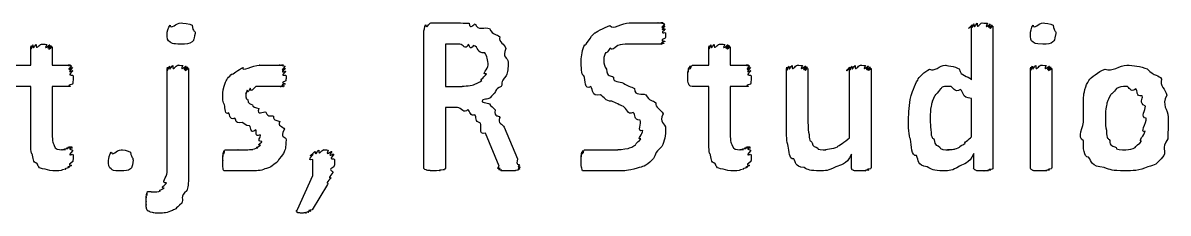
# Model space of a CAD drawing. Header units: millimetres. Extents: x 0 to 216, y 0 to 279.
# Drawn here: x 141.66 to 160.8, y 214.69 to 217.86 of the extents above; entities that cross this region are included whole.
import ezdxf

# ---------------------------------------------------------------- set-up
doc = ezdxf.new("R2010")
doc.units = ezdxf.units.MM
doc.layers.get('0').update_dxf_attribs({"linetype": 'CONTINUOUS'})

msp = doc.modelspace()

# ---------------------------------------------------------------- linework, layer by layer
at = {"color": 0}
for p, q in [((148.481, 217.86), (148.971, 217.86)), ((157.518, 216.911), (157.518, 217.804)), ((157.876, 217.804), (157.876, 215.445)), ((144.544, 217.683), (144.544, 217.683)), ((148.365, 215.451), (148.365, 217.727)), ((158.926, 217.683), (158.926, 217.683)), ((141.797, 217.154), (141.797, 217.463)), ((142.156, 217.463), (142.156, 217.154)), ((148.966, 217.507), (148.729, 217.507)), ((148.729, 217.507), (148.729, 216.801)), ((153.129, 217.154), (153.129, 217.463)), ((153.487, 217.463), (153.487, 217.154)), ((141.522, 217.154), (141.797, 217.154)), ((142.156, 217.154), (142.459, 217.154)), ((144.075, 215.363), (144.075, 217.099)), ((144.434, 217.099), (144.434, 215.363)), ((149.44, 217.154), (149.44, 217.154)), ((152.853, 217.154), (153.129, 217.154)), ((153.487, 217.154), (153.79, 217.154)), ((154.427, 216.112), (154.427, 217.099)), ((154.785, 217.099), (154.785, 216.212)), ((155.48, 215.941), (155.48, 217.099)), ((155.838, 217.099), (155.838, 215.445)), ((158.502, 215.445), (158.502, 217.099)), ((158.86, 217.099), (158.86, 215.445)), ((141.797, 216.801), (141.516, 216.801)), ((141.797, 215.908), (141.797, 216.801)), ((142.459, 216.801), (142.156, 216.801)), ((142.156, 216.801), (142.156, 216.029)), ((148.729, 216.801), (149.005, 216.801)), ((153.129, 216.801), (152.848, 216.801)), ((153.129, 215.908), (153.129, 216.801)), ((153.79, 216.801), (153.487, 216.801)), ((153.487, 216.801), (153.487, 216.029)), ((157.518, 215.958), (157.518, 216.597)), ((148.927, 216.449), (148.729, 216.449)), ((148.729, 216.449), (148.729, 215.451)), ((160.439, 216.267), (160.439, 216.267)), ((160.803, 216.289), (160.803, 216.289)), ((149.71, 216.118), (149.931, 215.588)), ((152.406, 216.096), (152.406, 216.096)), ((146.062, 215.908), (146.062, 215.908)), ((149.622, 215.467), (149.396, 216.019)), ((142.503, 215.66), (142.503, 215.66)), ((143.505, 215.567), (143.505, 215.567)), ((146.509, 215.313), (146.509, 215.578)), ((146.873, 215.578), (146.873, 215.578)), ((153.834, 215.66), (153.834, 215.66)), ((155.513, 215.445), (155.513, 215.666)), ((157.557, 215.451), (157.557, 215.682)), ((146.255, 214.745), (146.509, 215.313)), ((149.975, 215.451), (149.975, 215.451)), ((146.757, 215.164), (146.498, 214.74))]:
    msp.add_line(p, q, dxfattribs=at)
for points in [[(144.075, 217.683), (144.075, 217.69), (144.092, 217.795), (144.125, 217.821)], [(144.125, 217.821), (144.141, 217.741), (144.22, 217.86), (144.312, 217.86)], [(144.312, 217.86), (144.321, 217.86), (144.461, 217.846), (144.494, 217.821)], [(144.494, 217.821), (144.505, 217.694), (144.544, 217.752), (144.544, 217.683)], [(148.365, 217.727), (148.365, 217.701), (148.376, 217.807), (148.398, 217.827)], [(148.398, 217.827), (148.412, 217.741), (148.451, 217.86), (148.481, 217.86)], [(148.971, 217.86), (148.945, 217.86), (149.079, 217.857), (149.12, 217.854)], [(149.12, 217.854), (149.144, 217.734), (149.195, 217.846), (149.225, 217.843)], [(149.225, 217.843), (149.261, 217.716), (149.392, 217.802), (149.462, 217.766)], [(151.22, 217.694), (151.217, 217.686), (151.378, 217.789), (151.474, 217.816)], [(151.474, 217.816), (151.53, 217.741), (151.681, 217.86), (151.799, 217.86)], [(151.799, 217.86), (151.824, 217.86), (151.916, 217.86), (151.976, 217.86)], [(151.976, 217.86), (151.942, 217.86), (152.088, 217.86), (152.141, 217.86)], [(152.141, 217.86), (152.163, 217.86), (152.237, 217.86), (152.279, 217.86)], [(152.279, 217.86), (152.247, 217.86), (152.35, 217.86), (152.362, 217.86)], [(152.362, 217.86), (152.273, 217.86), (152.385, 217.854), (152.389, 217.843)], [(152.389, 217.843), (152.28, 217.723), (152.394, 217.824), (152.394, 217.81)], [(152.394, 217.81), (152.284, 217.697), (152.4, 217.782), (152.4, 217.76)], [(157.518, 217.804), (157.402, 217.712), (157.52, 217.818), (157.523, 217.827)], [(157.523, 217.827), (157.53, 217.727), (157.541, 217.839), (157.557, 217.843)], [(157.557, 217.843), (157.559, 217.734), (157.59, 217.85), (157.612, 217.854)], [(157.612, 217.854), (157.603, 217.741), (157.661, 217.86), (157.694, 217.86)], [(157.694, 217.86), (157.674, 217.86), (157.76, 217.857), (157.783, 217.854)], [(157.783, 217.854), (157.718, 217.734), (157.821, 217.846), (157.832, 217.843)], [(157.832, 217.843), (157.744, 217.727), (157.857, 217.833), (157.865, 217.827)], [(157.865, 217.827), (157.758, 217.712), (157.876, 217.811), (157.876, 217.804)], [(158.502, 217.683), (158.502, 217.69), (158.516, 217.795), (158.546, 217.821)], [(158.546, 217.821), (158.564, 217.741), (158.636, 217.86), (158.717, 217.86)], [(158.717, 217.86), (158.725, 217.86), (158.852, 217.846), (158.882, 217.821)], [(158.882, 217.821), (158.902, 217.694), (158.926, 217.752), (158.926, 217.683)], [(144.125, 217.54), (144.075, 217.554), (144.075, 217.613), (144.075, 217.683)], [(144.544, 217.683), (144.505, 217.558), (144.527, 217.57), (144.494, 217.545)], [(149.462, 217.766), (149.519, 217.642), (149.589, 217.683), (149.633, 217.628)], [(149.633, 217.628), (149.611, 217.532), (149.716, 217.508), (149.738, 217.435)], [(151.055, 217.496), (151.074, 217.463), (151.15, 217.642), (151.22, 217.694)], [(152.4, 217.606), (152.284, 217.551), (152.397, 217.565), (152.394, 217.551)], [(152.4, 217.76), (152.287, 217.657), (152.406, 217.718), (152.406, 217.689)], [(152.406, 217.689), (152.406, 217.598), (152.403, 217.631), (152.4, 217.606)], [(158.546, 217.54), (158.502, 217.554), (158.502, 217.613), (158.502, 217.683)], [(158.926, 217.683), (158.902, 217.558), (158.91, 217.57), (158.877, 217.545)], [(141.797, 217.463), (141.797, 217.363), (141.799, 217.471), (141.803, 217.479)], [(141.803, 217.479), (141.809, 217.377), (141.819, 217.492), (141.83, 217.496)], [(141.83, 217.496), (141.833, 217.386), (141.864, 217.501), (141.885, 217.501)], [(141.885, 217.501), (141.882, 217.388), (141.941, 217.507), (141.974, 217.507)], [(141.974, 217.507), (141.952, 217.507), (142.04, 217.504), (142.062, 217.501)], [(142.062, 217.501), (141.999, 217.386), (142.106, 217.498), (142.117, 217.496)], [(142.117, 217.496), (142.025, 217.377), (142.141, 217.486), (142.145, 217.479)], [(142.145, 217.479), (142.036, 217.363), (142.156, 217.466), (142.156, 217.463)], [(144.307, 217.507), (144.141, 217.507), (144.158, 217.518), (144.125, 217.54)], [(144.494, 217.545), (144.439, 217.507), (144.398, 217.507), (144.307, 217.507)], [(149.104, 217.501), (149.06, 217.388), (149.024, 217.507), (148.966, 217.507)], [(149.197, 217.485), (149.126, 217.381), (149.137, 217.497), (149.104, 217.501)], [(149.385, 217.363), (149.243, 217.348), (149.286, 217.459), (149.197, 217.485)], [(149.738, 217.435), (149.658, 217.271), (149.776, 217.288), (149.776, 217.204)], [(150.995, 217.231), (150.995, 217.304), (151.014, 217.419), (151.055, 217.496)], [(151.474, 217.435), (151.398, 217.319), (151.415, 217.386), (151.397, 217.352)], [(151.606, 217.485), (151.468, 217.363), (151.51, 217.457), (151.474, 217.435)], [(151.799, 217.507), (151.692, 217.507), (151.661, 217.498), (151.606, 217.485)], [(152.009, 217.507), (151.843, 217.507), (151.876, 217.507), (151.799, 217.507)], [(152.169, 217.507), (152.086, 217.507), (152.071, 217.507), (152.009, 217.507)], [(152.279, 217.507), (152.174, 217.507), (152.213, 217.507), (152.169, 217.507)], [(152.35, 217.507), (152.236, 217.507), (152.312, 217.507), (152.279, 217.507)], [(152.378, 217.518), (152.262, 217.507), (152.362, 217.507), (152.35, 217.507)], [(152.394, 217.551), (152.276, 217.521), (152.385, 217.525), (152.378, 217.518)], [(153.129, 217.463), (153.129, 217.363), (153.13, 217.471), (153.134, 217.479)], [(153.134, 217.479), (153.14, 217.377), (153.151, 217.492), (153.162, 217.496)], [(153.162, 217.496), (153.165, 217.386), (153.195, 217.501), (153.217, 217.501)], [(153.217, 217.501), (153.213, 217.388), (153.272, 217.507), (153.305, 217.507)], [(153.305, 217.507), (153.283, 217.507), (153.372, 217.504), (153.393, 217.501)], [(153.393, 217.501), (153.33, 217.386), (153.438, 217.498), (153.449, 217.496)], [(153.449, 217.496), (153.356, 217.377), (153.472, 217.486), (153.476, 217.479)], [(153.476, 217.479), (153.367, 217.363), (153.487, 217.466), (153.487, 217.463)], [(158.712, 217.507), (158.56, 217.507), (158.575, 217.518), (158.546, 217.54)], [(158.877, 217.545), (158.84, 217.507), (158.791, 217.507), (158.712, 217.507)], [(149.44, 217.154), (149.435, 217.238), (149.421, 217.308), (149.385, 217.363)], [(151.039, 216.978), (150.995, 216.989), (150.995, 217.132), (150.995, 217.231)], [(151.397, 217.352), (151.365, 217.256), (151.375, 217.292), (151.375, 217.259)], [(151.375, 217.259), (151.365, 217.157), (151.389, 217.135), (151.419, 217.088)], [(142.459, 217.154), (142.362, 217.154), (142.471, 217.15), (142.475, 217.143)], [(142.475, 217.143), (142.373, 217.025), (142.488, 217.129), (142.492, 217.115)], [(142.492, 217.115), (142.382, 216.995), (142.498, 217.083), (142.498, 217.06)], [(142.498, 217.06), (142.384, 216.951), (142.503, 217.011), (142.503, 216.978)], [(144.075, 217.099), (144.075, 217.007), (144.077, 217.113), (144.081, 217.121)], [(144.081, 217.121), (144.086, 217.022), (144.099, 217.133), (144.114, 217.138)], [(144.114, 217.138), (144.115, 217.033), (144.147, 217.148), (144.169, 217.148)], [(144.169, 217.148), (144.159, 217.036), (144.22, 217.154), (144.257, 217.154)], [(144.257, 217.154), (144.23, 217.154), (144.318, 217.151), (144.34, 217.148)], [(144.34, 217.148), (144.274, 217.033), (144.38, 217.144), (144.395, 217.138)], [(144.395, 217.138), (144.303, 217.022), (144.418, 217.128), (144.423, 217.121)], [(144.423, 217.121), (144.314, 217.007), (144.434, 217.106), (144.434, 217.099)], [(145.159, 217.011), (145.159, 216.984), (145.271, 217.089), (145.346, 217.115)], [(145.346, 217.115), (145.308, 217.036), (145.513, 217.154), (145.616, 217.154)], [(145.616, 217.154), (145.573, 217.154), (145.704, 217.154), (145.748, 217.154)], [(145.748, 217.154), (145.778, 217.154), (145.832, 217.154), (145.869, 217.154)], [(145.869, 217.154), (145.853, 217.154), (145.937, 217.154), (145.963, 217.154)], [(145.963, 217.154), (145.904, 217.154), (146.007, 217.154), (146.018, 217.154)], [(146.018, 217.154), (145.93, 217.154), (146.042, 217.148), (146.046, 217.138)], [(146.046, 217.138), (145.937, 217.013), (146.051, 217.113), (146.051, 217.099)], [(146.051, 217.099), (145.941, 216.989), (146.057, 217.071), (146.057, 217.049)], [(146.057, 217.049), (145.944, 216.947), (146.062, 217.007), (146.062, 216.978)], [(149.412, 217.011), (149.316, 216.984), (149.44, 217.102), (149.44, 217.154)], [(149.776, 217.204), (149.776, 217.102), (149.765, 217.044), (149.743, 216.978)], [(151.419, 217.088), (151.424, 216.945), (151.486, 216.995), (151.535, 216.956)], [(152.776, 216.978), (152.776, 216.951), (152.777, 217.038), (152.782, 217.06)], [(152.782, 217.06), (152.783, 216.995), (152.789, 217.1), (152.793, 217.115)], [(152.793, 217.115), (152.794, 217.025), (152.806, 217.139), (152.815, 217.143)], [(152.815, 217.143), (152.812, 217.036), (152.838, 217.154), (152.853, 217.154)], [(153.79, 217.154), (153.694, 217.154), (153.803, 217.15), (153.807, 217.143)], [(153.807, 217.143), (153.705, 217.025), (153.819, 217.129), (153.823, 217.115)], [(153.823, 217.115), (153.713, 216.995), (153.829, 217.083), (153.829, 217.06)], [(153.829, 217.06), (153.716, 216.951), (153.834, 217.011), (153.834, 216.978)], [(154.427, 217.099), (154.427, 217.007), (154.428, 217.113), (154.433, 217.121)], [(154.433, 217.121), (154.438, 217.022), (154.451, 217.133), (154.466, 217.138)], [(154.466, 217.138), (154.467, 217.033), (154.499, 217.148), (154.521, 217.148)], [(154.521, 217.148), (154.511, 217.036), (154.572, 217.154), (154.609, 217.154)], [(154.609, 217.154), (154.582, 217.154), (154.67, 217.151), (154.692, 217.148)], [(154.692, 217.148), (154.626, 217.033), (154.732, 217.144), (154.747, 217.138)], [(154.747, 217.138), (154.655, 217.022), (154.77, 217.128), (154.774, 217.121)], [(154.774, 217.121), (154.666, 217.011), (154.785, 217.11), (154.785, 217.099)], [(155.48, 217.099), (155.364, 217.007), (155.481, 217.113), (155.485, 217.121)], [(155.485, 217.121), (155.492, 217.022), (155.503, 217.133), (155.519, 217.138)], [(155.519, 217.138), (155.521, 217.033), (155.552, 217.148), (155.574, 217.148)], [(155.574, 217.148), (155.565, 217.036), (155.625, 217.154), (155.662, 217.154)], [(155.662, 217.154), (155.636, 217.154), (155.722, 217.151), (155.744, 217.148)], [(155.744, 217.148), (155.68, 217.033), (155.783, 217.144), (155.794, 217.138)], [(155.794, 217.138), (155.706, 217.022), (155.819, 217.128), (155.827, 217.121)], [(155.827, 217.121), (155.72, 217.007), (155.838, 217.106), (155.838, 217.099)], [(156.62, 216.906), (156.622, 216.951), (156.741, 217.047), (156.818, 217.088)], [(156.818, 217.088), (156.895, 217.036), (156.983, 217.154), (157.082, 217.154)], [(157.082, 217.154), (157.079, 217.154), (157.244, 217.133), (157.314, 217.093)], [(157.314, 217.093), (157.336, 216.956), (157.452, 216.991), (157.518, 216.911)], [(158.502, 217.099), (158.502, 217.007), (158.503, 217.113), (158.508, 217.121)], [(158.508, 217.121), (158.513, 217.022), (158.524, 217.133), (158.535, 217.138)], [(158.535, 217.138), (158.538, 217.033), (158.568, 217.148), (158.59, 217.148)], [(158.59, 217.148), (158.586, 217.036), (158.645, 217.154), (158.678, 217.154)], [(158.678, 217.154), (158.656, 217.154), (158.744, 217.151), (158.767, 217.148)], [(158.767, 217.148), (158.703, 217.033), (158.811, 217.144), (158.822, 217.138)], [(158.822, 217.138), (158.729, 217.022), (158.845, 217.128), (158.849, 217.121)], [(158.849, 217.121), (158.74, 217.007), (158.86, 217.106), (158.86, 217.099)], [(159.48, 216.9), (159.513, 216.947), (159.632, 217.044), (159.75, 217.088)], [(159.75, 217.088), (159.869, 217.036), (159.993, 217.154), (160.114, 217.154)], [(160.114, 217.154), (160.222, 217.154), (160.342, 217.133), (160.456, 217.093)], [(160.456, 217.093), (160.572, 216.958), (160.652, 217), (160.693, 216.922)], [(142.492, 216.84), (142.371, 216.801), (142.472, 216.801), (142.459, 216.801)], [(142.503, 216.978), (142.503, 216.856), (142.499, 216.869), (142.492, 216.84)], [(145.004, 216.674), (145.004, 216.665), (145.016, 216.801), (145.043, 216.856)], [(145.043, 216.856), (145.055, 216.896), (145.106, 216.966), (145.159, 217.011)], [(146.051, 216.84), (145.933, 216.812), (146.042, 216.814), (146.035, 216.807)], [(146.057, 216.895), (145.941, 216.841), (146.054, 216.854), (146.051, 216.84)], [(146.062, 216.978), (146.062, 216.89), (146.06, 216.92), (146.057, 216.895)], [(149.197, 216.829), (149.21, 216.837), (149.298, 216.87), (149.335, 216.9)], [(149.335, 216.9), (149.283, 216.9), (149.397, 216.969), (149.412, 217.011)], [(149.743, 216.978), (149.618, 216.852), (149.696, 216.852), (149.66, 216.801)], [(151.154, 216.796), (151.052, 216.731), (151.068, 216.907), (151.039, 216.978)], [(151.535, 216.956), (151.519, 216.867), (151.637, 216.885), (151.7, 216.856)], [(151.7, 216.856), (151.762, 216.808), (151.824, 216.796), (151.887, 216.763)], [(152.793, 216.84), (152.776, 216.856), (152.776, 216.914), (152.776, 216.978)], [(152.848, 216.801), (152.801, 216.801), (152.806, 216.814), (152.793, 216.84)], [(153.823, 216.84), (153.702, 216.801), (153.804, 216.801), (153.79, 216.801)], [(153.834, 216.978), (153.834, 216.856), (153.831, 216.869), (153.823, 216.84)], [(156.504, 216.625), (156.516, 216.676), (156.567, 216.829), (156.62, 216.906)], [(159.392, 216.619), (159.392, 216.672), (159.421, 216.823), (159.48, 216.9)], [(160.693, 216.922), (160.656, 216.808), (160.766, 216.759), (160.781, 216.652)], [(145.032, 216.493), (145.004, 216.528), (145.004, 216.604), (145.004, 216.674)], [(145.412, 216.735), (145.381, 216.628), (145.396, 216.71), (145.396, 216.697)], [(145.396, 216.697), (145.381, 216.566), (145.404, 216.608), (145.423, 216.575)], [(145.462, 216.768), (145.404, 216.654), (145.423, 216.749), (145.412, 216.735)], [(145.544, 216.79), (145.448, 216.672), (145.484, 216.779), (145.462, 216.768)], [(145.665, 216.801), (145.518, 216.801), (145.58, 216.797), (145.544, 216.79)], [(145.803, 216.801), (145.732, 216.801), (145.717, 216.801), (145.665, 216.801)], [(145.908, 216.801), (145.812, 216.801), (145.843, 216.801), (145.803, 216.801)], [(145.98, 216.801), (145.871, 216.801), (145.937, 216.801), (145.908, 216.801)], [(146.018, 216.801), (145.908, 216.801), (145.998, 216.801), (145.98, 216.801)], [(146.035, 216.807), (145.922, 216.801), (146.025, 216.801), (146.018, 216.801)], [(149.005, 216.801), (148.983, 216.801), (149.142, 216.809), (149.197, 216.829)], [(149.528, 216.669), (149.441, 216.559), (149.418, 216.6), (149.352, 216.575)], [(149.66, 216.801), (149.545, 216.749), (149.579, 216.705), (149.528, 216.669)], [(151.32, 216.658), (151.152, 216.628), (151.205, 216.743), (151.154, 216.796)], [(151.507, 216.553), (151.391, 216.551), (151.382, 216.621), (151.32, 216.658)], [(151.887, 216.763), (151.89, 216.628), (152.015, 216.698), (152.075, 216.658)], [(152.075, 216.658), (152.13, 216.551), (152.192, 216.577), (152.24, 216.525)], [(157, 216.757), (156.898, 216.625), (156.925, 216.687), (156.901, 216.636)], [(157.154, 216.801), (156.983, 216.801), (157.044, 216.786), (157, 216.757)], [(157.336, 216.746), (157.222, 216.683), (157.216, 216.801), (157.154, 216.801)], [(157.518, 216.597), (157.339, 216.614), (157.394, 216.713), (157.336, 216.746)], [(159.839, 216.652), (159.778, 216.537), (159.786, 216.548), (159.772, 216.481)], [(159.943, 216.763), (159.836, 216.632), (159.868, 216.699), (159.839, 216.652)], [(160.103, 216.801), (160.038, 216.801), (159.988, 216.788), (159.943, 216.763)], [(160.263, 216.757), (160.164, 216.683), (160.165, 216.801), (160.103, 216.801)], [(160.368, 216.642), (160.252, 216.628), (160.307, 216.731), (160.263, 216.757)], [(160.781, 216.652), (160.685, 216.478), (160.803, 216.424), (160.803, 216.289)], [(145.103, 216.36), (145.04, 216.308), (145.05, 216.44), (145.032, 216.493)], [(145.423, 216.575), (145.423, 216.504), (145.47, 216.517), (145.5, 216.493)], [(145.5, 216.493), (145.485, 216.455), (145.568, 216.45), (145.605, 216.432)], [(149.352, 216.575), (149.298, 216.515), (149.429, 216.534), (149.462, 216.509)], [(149.462, 216.509), (149.481, 216.462), (149.526, 216.45), (149.556, 216.41)], [(151.7, 216.465), (151.637, 216.488), (151.573, 216.523), (151.507, 216.553)], [(151.865, 216.366), (151.762, 216.312), (151.762, 216.435), (151.7, 216.465)], [(152.24, 216.525), (152.229, 216.449), (152.331, 216.413), (152.362, 216.344)], [(156.465, 216.25), (156.465, 216.338), (156.478, 216.515), (156.504, 216.625)], [(156.846, 216.47), (156.825, 216.4), (156.829, 216.345), (156.829, 216.283)], [(156.901, 216.636), (156.847, 216.525), (156.857, 216.533), (156.846, 216.47)], [(159.392, 216.256), (159.392, 216.334), (159.392, 216.509), (159.392, 216.619)], [(159.772, 216.481), (159.752, 216.407), (159.756, 216.35), (159.756, 216.277)], [(160.423, 216.47), (160.303, 216.528), (160.393, 216.593), (160.368, 216.642)], [(160.439, 216.267), (160.325, 216.283), (160.434, 216.407), (160.423, 216.47)], [(145.208, 216.267), (145.103, 216.235), (145.136, 216.323), (145.103, 216.36)], [(145.329, 216.195), (145.18, 216.184), (145.248, 216.24), (145.208, 216.267)], [(145.605, 216.432), (145.562, 216.301), (145.685, 216.393), (145.726, 216.371)], [(145.726, 216.371), (145.765, 216.261), (145.812, 216.33), (145.853, 216.305)], [(145.853, 216.305), (145.845, 216.209), (145.927, 216.247), (145.958, 216.212)], [(149.098, 216.415), (149.04, 216.33), (148.994, 216.449), (148.927, 216.449)], [(149.219, 216.327), (149.137, 216.286), (149.145, 216.393), (149.098, 216.415)], [(149.313, 216.189), (149.206, 216.213), (149.255, 216.29), (149.219, 216.327)], [(149.556, 216.41), (149.541, 216.268), (149.611, 216.33), (149.633, 216.283)], [(149.633, 216.283), (149.589, 216.173), (149.684, 216.18), (149.71, 216.118)], [(151.981, 216.239), (151.857, 216.239), (151.912, 216.329), (151.865, 216.366)], [(152.362, 216.344), (152.287, 216.191), (152.406, 216.191), (152.406, 216.096)], [(156.829, 216.283), (156.825, 216.151), (156.832, 216.145), (156.84, 216.079)], [(159.756, 216.277), (159.752, 216.143), (159.761, 216.134), (159.772, 216.068)], [(160.418, 216.052), (160.325, 216.014), (160.439, 216.189), (160.439, 216.267)], [(160.803, 216.289), (160.803, 216.092), (160.801, 216.035), (160.798, 215.925)], [(145.451, 216.14), (145.381, 216.143), (145.373, 216.176), (145.329, 216.195)], [(145.555, 216.074), (145.459, 215.988), (145.49, 216.12), (145.451, 216.14)], [(145.632, 215.991), (145.522, 215.941), (145.588, 216.052), (145.555, 216.074)], [(145.958, 216.212), (145.908, 216.14), (146.015, 216.136), (146.035, 216.085)], [(146.035, 216.085), (145.944, 215.922), (146.062, 215.977), (146.062, 215.908)], [(149.396, 216.019), (149.261, 215.988), (149.342, 216.137), (149.313, 216.189)], [(152.025, 216.063), (151.916, 216.025), (152.01, 216.191), (151.981, 216.239)], [(152.406, 216.096), (152.406, 215.985), (152.385, 215.886), (152.345, 215.798)], [(154.455, 215.804), (154.427, 215.867), (154.427, 215.991), (154.427, 216.112)], [(154.785, 216.212), (154.783, 216.085), (154.791, 216.052), (154.802, 215.996)], [(156.498, 215.919), (156.465, 215.966), (156.465, 216.136), (156.465, 216.25)], [(156.84, 216.079), (156.843, 215.904), (156.869, 215.959), (156.895, 215.908)], [(159.387, 215.892), (159.274, 215.948), (159.392, 216.119), (159.392, 216.256)], [(141.819, 215.677), (141.797, 215.646), (141.797, 215.82), (141.797, 215.908)], [(142.156, 216.029), (142.153, 215.838), (142.167, 215.862), (142.189, 215.815)], [(145.66, 215.881), (145.558, 215.878), (145.65, 215.961), (145.632, 215.991)], [(146.062, 215.908), (146.062, 215.768), (146.047, 215.748), (146.018, 215.682)], [(151.909, 215.826), (151.876, 215.827), (151.973, 215.888), (151.992, 215.925)], [(151.992, 215.925), (151.916, 215.904), (152.025, 216.01), (152.025, 216.063)], [(153.151, 215.677), (153.129, 215.646), (153.129, 215.82), (153.129, 215.908)], [(153.487, 216.029), (153.484, 215.838), (153.498, 215.862), (153.52, 215.815)], [(154.802, 215.996), (154.809, 215.86), (154.835, 215.899), (154.857, 215.859)], [(155.276, 215.792), (155.29, 215.809), (155.406, 215.875), (155.48, 215.941)], [(156.597, 215.644), (156.509, 215.635), (156.52, 215.812), (156.498, 215.919)], [(156.895, 215.908), (156.895, 215.805), (156.952, 215.82), (156.989, 215.787)], [(157.413, 215.853), (157.365, 215.845), (157.481, 215.917), (157.518, 215.958)], [(159.475, 215.616), (159.388, 215.617), (159.387, 215.784), (159.387, 215.892)], [(159.772, 216.068), (159.774, 215.897), (159.801, 215.948), (159.828, 215.897)], [(159.828, 215.897), (159.825, 215.798), (159.888, 215.81), (159.933, 215.781)], [(160.252, 215.781), (160.244, 215.794), (160.33, 215.842), (160.357, 215.886)], [(160.357, 215.886), (160.299, 215.886), (160.406, 215.988), (160.418, 216.052)], [(160.798, 215.925), (160.682, 215.757), (160.776, 215.724), (160.732, 215.644)], [(142.189, 215.815), (142.201, 215.743), (142.258, 215.743), (142.321, 215.743)], [(142.321, 215.743), (142.285, 215.743), (142.361, 215.744), (142.376, 215.748)], [(142.376, 215.748), (142.315, 215.754), (142.404, 215.761), (142.415, 215.765)], [(142.415, 215.765), (142.34, 215.765), (142.44, 215.777), (142.448, 215.781)], [(142.448, 215.781), (142.36, 215.776), (142.467, 215.792), (142.475, 215.792)], [(142.475, 215.792), (142.371, 215.776), (142.482, 215.79), (142.486, 215.787)], [(142.486, 215.787), (142.378, 215.772), (142.492, 215.781), (142.492, 215.771)], [(142.492, 215.771), (142.382, 215.754), (142.498, 215.75), (142.498, 215.732)], [(142.498, 215.732), (142.384, 215.599), (142.503, 215.689), (142.503, 215.66)], [(143.097, 215.567), (143.097, 215.578), (143.111, 215.682), (143.141, 215.704)], [(143.141, 215.704), (143.155, 215.624), (143.225, 215.743), (143.306, 215.743)], [(143.306, 215.743), (143.309, 215.743), (143.43, 215.729), (143.461, 215.704)], [(143.461, 215.704), (143.485, 215.578), (143.505, 215.635), (143.505, 215.567)], [(145.004, 215.649), (145.007, 215.584), (145.011, 215.689), (145.015, 215.704)], [(145.015, 215.704), (145.015, 215.614), (145.022, 215.728), (145.026, 215.732)], [(145.026, 215.732), (145.022, 215.624), (145.034, 215.743), (145.043, 215.743)], [(145.043, 215.743), (145.04, 215.743), (145.068, 215.743), (145.087, 215.743)], [(145.087, 215.743), (145.081, 215.743), (145.132, 215.743), (145.159, 215.743)], [(145.159, 215.743), (145.136, 215.743), (145.222, 215.743), (145.263, 215.743)], [(145.263, 215.743), (145.216, 215.743), (145.349, 215.743), (145.401, 215.743)], [(145.401, 215.743), (145.426, 215.743), (145.475, 215.744), (145.506, 215.748)], [(145.506, 215.748), (145.489, 215.754), (145.566, 215.765), (145.588, 215.776)], [(145.588, 215.776), (145.533, 215.776), (145.627, 215.801), (145.638, 215.82)], [(145.638, 215.82), (145.558, 215.812), (145.66, 215.859), (145.66, 215.881)], [(146.514, 215.666), (146.406, 215.596), (146.532, 215.704), (146.547, 215.715)], [(146.547, 215.715), (146.556, 215.617), (146.586, 215.733), (146.608, 215.737)], [(146.608, 215.737), (146.6, 215.624), (146.658, 215.743), (146.691, 215.743)], [(146.691, 215.743), (146.663, 215.743), (146.746, 215.74), (146.768, 215.737)], [(146.768, 215.737), (146.71, 215.617), (146.813, 215.726), (146.829, 215.715)], [(146.829, 215.715), (146.74, 215.596), (146.853, 215.688), (146.862, 215.666)], [(150.995, 215.644), (150.997, 215.584), (151.001, 215.689), (151.005, 215.704)], [(151.005, 215.704), (151.008, 215.614), (151.018, 215.728), (151.022, 215.732)], [(151.022, 215.732), (151.019, 215.624), (151.039, 215.743), (151.05, 215.743)], [(151.05, 215.743), (151.045, 215.743), (151.084, 215.743), (151.11, 215.743)], [(151.11, 215.743), (151.1, 215.743), (151.176, 215.743), (151.22, 215.743)], [(151.22, 215.743), (151.193, 215.743), (151.322, 215.743), (151.386, 215.743)], [(151.386, 215.743), (151.436, 215.743), (151.521, 215.743), (151.606, 215.743)], [(151.606, 215.743), (151.582, 215.743), (151.725, 215.75), (151.777, 215.765)], [(151.777, 215.765), (151.802, 215.772), (151.872, 215.799), (151.909, 215.826)], [(152.345, 215.798), (152.207, 215.69), (152.248, 215.634), (152.18, 215.572)], [(153.52, 215.815), (153.533, 215.743), (153.589, 215.743), (153.653, 215.743)], [(153.653, 215.743), (153.617, 215.743), (153.693, 215.744), (153.708, 215.748)], [(153.708, 215.748), (153.647, 215.754), (153.735, 215.761), (153.746, 215.765)], [(153.746, 215.765), (153.672, 215.765), (153.771, 215.777), (153.779, 215.781)], [(153.779, 215.781), (153.691, 215.776), (153.799, 215.792), (153.807, 215.792)], [(153.807, 215.792), (153.702, 215.776), (153.814, 215.79), (153.818, 215.787)], [(153.818, 215.787), (153.709, 215.772), (153.823, 215.781), (153.823, 215.771)], [(153.823, 215.771), (153.713, 215.754), (153.829, 215.75), (153.829, 215.732)], [(153.829, 215.732), (153.716, 215.599), (153.834, 215.689), (153.834, 215.66)], [(154.548, 215.588), (154.463, 215.584), (154.473, 215.722), (154.455, 215.804)], [(154.857, 215.859), (154.857, 215.783), (154.914, 215.792), (154.951, 215.771)], [(154.951, 215.771), (154.93, 215.743), (155.031, 215.743), (155.083, 215.743)], [(155.083, 215.743), (155.047, 215.743), (155.213, 215.76), (155.276, 215.792)], [(156.989, 215.787), (156.972, 215.743), (157.08, 215.743), (157.143, 215.743)], [(157.143, 215.743), (157.063, 215.743), (157.201, 215.746), (157.231, 215.754)], [(157.231, 215.754), (157.24, 215.757), (157.289, 215.772), (157.319, 215.787)], [(157.319, 215.787), (157.299, 215.79), (157.38, 215.827), (157.413, 215.853)], [(159.933, 215.781), (159.913, 215.743), (160.032, 215.743), (160.098, 215.743)], [(160.098, 215.743), (160.155, 215.743), (160.208, 215.755), (160.252, 215.781)], [(141.897, 215.517), (141.83, 215.518), (141.837, 215.614), (141.819, 215.677)], [(142.034, 215.418), (141.899, 215.43), (141.932, 215.473), (141.897, 215.517)], [(142.498, 215.544), (142.378, 215.463), (142.486, 215.492), (142.475, 215.478)], [(142.503, 215.66), (142.503, 215.523), (142.5, 215.573), (142.498, 215.544)], [(143.141, 215.423), (143.097, 215.437), (143.097, 215.496), (143.097, 215.567)], [(143.505, 215.567), (143.485, 215.437), (143.49, 215.448), (143.461, 215.423)], [(145.004, 215.567), (145.004, 215.54), (145.004, 215.627), (145.004, 215.649)], [(145.01, 215.434), (145.004, 215.452), (145.004, 215.511), (145.004, 215.567)], [(145.897, 215.523), (145.783, 215.434), (145.783, 215.445), (145.71, 215.423)], [(146.018, 215.682), (145.889, 215.523), (145.952, 215.567), (145.897, 215.523)], [(146.509, 215.578), (146.395, 215.551), (146.51, 215.644), (146.514, 215.666)], [(146.862, 215.666), (146.754, 215.551), (146.873, 215.614), (146.873, 215.578)], [(146.873, 215.578), (146.873, 215.47), (146.868, 215.492), (146.862, 215.456)], [(149.931, 215.588), (149.897, 215.474), (149.959, 215.507), (149.964, 215.489)], [(150.995, 215.555), (150.995, 215.536), (150.995, 215.622), (150.995, 215.644)], [(151.005, 215.434), (150.995, 215.448), (150.995, 215.503), (150.995, 215.555)], [(152.18, 215.572), (152.067, 215.452), (152.026, 215.467), (151.932, 215.434)], [(153.228, 215.517), (153.162, 215.518), (153.169, 215.614), (153.151, 215.677)], [(153.366, 215.418), (153.231, 215.43), (153.264, 215.473), (153.228, 215.517)], [(153.829, 215.544), (153.709, 215.463), (153.818, 215.492), (153.807, 215.478)], [(153.834, 215.66), (153.834, 215.523), (153.832, 215.573), (153.829, 215.544)], [(154.719, 215.445), (154.551, 215.463), (154.593, 215.529), (154.548, 215.588)], [(155.513, 215.666), (155.415, 215.478), (155.337, 215.5), (155.248, 215.456)], [(156.779, 215.456), (156.6, 215.481), (156.644, 215.567), (156.597, 215.644)], [(157.557, 215.682), (157.468, 215.492), (157.4, 215.518), (157.319, 215.467)], [(159.734, 215.445), (159.505, 215.467), (159.533, 215.542), (159.475, 215.616)], [(160.732, 215.644), (160.594, 215.478), (160.596, 215.5), (160.462, 215.456)], [(142.227, 215.39), (142.128, 215.39), (142.089, 215.398), (142.034, 215.418)], [(142.305, 215.396), (142.227, 215.39), (142.252, 215.39), (142.227, 215.39)], [(142.376, 215.418), (142.278, 215.401), (142.329, 215.403), (142.305, 215.396)], [(142.437, 215.445), (142.323, 215.415), (142.398, 215.424), (142.376, 215.418)], [(142.475, 215.478), (142.36, 215.437), (142.455, 215.456), (142.437, 215.445)], [(143.295, 215.39), (143.155, 215.39), (143.17, 215.401), (143.141, 215.423)], [(143.461, 215.423), (143.427, 215.39), (143.375, 215.39), (143.295, 215.39)], [(144.064, 215.192), (143.957, 215.178), (144.075, 215.285), (144.075, 215.363)], [(144.434, 215.363), (144.431, 215.126), (144.424, 215.131), (144.406, 215.054)], [(145.037, 215.39), (145.015, 215.39), (145.016, 215.404), (145.01, 215.434)], [(145.098, 215.39), (145.04, 215.39), (145.051, 215.39), (145.037, 215.39)], [(145.191, 215.39), (145.092, 215.39), (145.123, 215.39), (145.098, 215.39)], [(145.324, 215.39), (145.169, 215.39), (145.232, 215.39), (145.191, 215.39)], [(145.478, 215.39), (145.381, 215.39), (145.371, 215.39), (145.324, 215.39)], [(145.71, 215.423), (145.639, 215.39), (145.562, 215.39), (145.478, 215.39)], [(146.845, 215.363), (146.729, 215.222), (146.826, 215.299), (146.812, 215.269)], [(146.862, 215.456), (146.743, 215.401), (146.852, 215.392), (146.845, 215.363)], [(148.371, 215.423), (148.365, 215.419), (148.365, 215.44), (148.365, 215.451)], [(148.404, 215.407), (148.376, 215.404), (148.378, 215.415), (148.371, 215.423)], [(148.459, 215.396), (148.405, 215.397), (148.417, 215.403), (148.404, 215.407)], [(148.547, 215.39), (148.449, 215.39), (148.481, 215.392), (148.459, 215.396)], [(148.635, 215.396), (148.522, 215.39), (148.583, 215.39), (148.547, 215.39)], [(148.69, 215.407), (148.566, 215.397), (148.657, 215.398), (148.635, 215.396)], [(148.718, 215.423), (148.714, 215.404), (148.704, 215.409), (148.69, 215.407)], [(148.729, 215.451), (148.725, 215.419), (148.725, 215.43), (148.718, 215.423)], [(149.638, 215.429), (149.558, 215.426), (149.625, 215.452), (149.622, 215.467)], [(149.666, 215.401), (149.574, 215.404), (149.645, 215.418), (149.638, 215.429)], [(149.716, 215.39), (149.6, 215.393), (149.68, 215.397), (149.666, 215.401)], [(149.798, 215.39), (149.757, 215.39), (149.738, 215.39), (149.716, 215.39)], [(149.886, 215.39), (149.827, 215.39), (149.834, 215.39), (149.798, 215.39)], [(149.941, 215.401), (149.876, 215.393), (149.911, 215.393), (149.886, 215.39)], [(149.969, 215.423), (149.9, 215.404), (149.955, 215.408), (149.941, 215.401)], [(149.964, 215.489), (149.909, 215.441), (149.975, 215.462), (149.975, 215.451)], [(149.975, 215.451), (149.909, 215.419), (149.972, 215.43), (149.969, 215.423)], [(151.033, 215.39), (151.008, 215.39), (151.012, 215.404), (151.005, 215.434)], [(151.105, 215.39), (151.034, 215.39), (151.047, 215.39), (151.033, 215.39)], [(151.237, 215.39), (151.105, 215.39), (151.141, 215.39), (151.105, 215.39)], [(151.413, 215.39), (151.325, 215.39), (151.288, 215.39), (151.237, 215.39)], [(151.623, 215.39), (151.457, 215.39), (151.48, 215.39), (151.413, 215.39)], [(151.932, 215.434), (151.758, 215.39), (151.733, 215.39), (151.623, 215.39)], [(153.559, 215.39), (153.46, 215.39), (153.421, 215.398), (153.366, 215.418)], [(153.636, 215.396), (153.559, 215.39), (153.584, 215.39), (153.559, 215.39)], [(153.708, 215.418), (153.61, 215.401), (153.661, 215.403), (153.636, 215.396)], [(153.768, 215.445), (153.654, 215.415), (153.73, 215.424), (153.708, 215.418)], [(153.807, 215.478), (153.691, 215.437), (153.786, 215.456), (153.768, 215.445)], [(154.984, 215.39), (154.813, 215.39), (154.792, 215.408), (154.719, 215.445)], [(155.248, 215.456), (155.125, 215.39), (155.075, 215.39), (154.984, 215.39)], [(155.519, 215.423), (155.503, 215.419), (155.513, 215.437), (155.513, 215.445)], [(155.54, 215.401), (155.51, 215.404), (155.521, 215.415), (155.519, 215.423)], [(155.59, 215.39), (155.537, 215.393), (155.554, 215.397), (155.54, 215.401)], [(155.673, 215.39), (155.576, 215.39), (155.612, 215.39), (155.59, 215.39)], [(155.75, 215.39), (155.642, 215.39), (155.706, 215.39), (155.673, 215.39)], [(155.8, 215.401), (155.684, 215.393), (155.772, 215.393), (155.75, 215.39)], [(155.827, 215.423), (155.709, 215.404), (155.813, 215.408), (155.8, 215.401)], [(155.838, 215.445), (155.838, 215.419), (155.834, 215.43), (155.827, 215.423)], [(157.05, 215.39), (156.869, 215.39), (156.857, 215.412), (156.779, 215.456)], [(157.319, 215.467), (157.189, 215.39), (157.149, 215.39), (157.05, 215.39)], [(157.562, 215.423), (157.546, 215.419), (157.557, 215.44), (157.557, 215.451)], [(157.59, 215.401), (157.557, 215.404), (157.569, 215.415), (157.562, 215.423)], [(157.639, 215.39), (157.582, 215.393), (157.603, 215.397), (157.59, 215.401)], [(157.722, 215.39), (157.623, 215.39), (157.661, 215.39), (157.639, 215.39)], [(157.794, 215.39), (157.681, 215.39), (157.747, 215.39), (157.722, 215.39)], [(157.843, 215.401), (157.725, 215.393), (157.816, 215.393), (157.794, 215.39)], [(157.865, 215.418), (157.747, 215.404), (157.854, 215.408), (157.843, 215.401)], [(157.876, 215.445), (157.876, 215.415), (157.872, 215.424), (157.865, 215.418)], [(158.508, 215.423), (158.502, 215.419), (158.502, 215.437), (158.502, 215.445)], [(158.535, 215.401), (158.513, 215.404), (158.514, 215.415), (158.508, 215.423)], [(158.59, 215.39), (158.538, 215.393), (158.549, 215.397), (158.535, 215.401)], [(158.678, 215.39), (158.586, 215.39), (158.615, 215.39), (158.59, 215.39)], [(158.767, 215.39), (158.656, 215.39), (158.714, 215.39), (158.678, 215.39)], [(158.822, 215.401), (158.703, 215.393), (158.791, 215.393), (158.767, 215.39)], [(158.849, 215.423), (158.729, 215.404), (158.835, 215.408), (158.822, 215.401)], [(158.86, 215.445), (158.858, 215.419), (158.856, 215.43), (158.849, 215.423)], [(160.081, 215.39), (159.855, 215.39), (159.851, 215.408), (159.734, 215.445)], [(160.462, 215.456), (160.325, 215.39), (160.202, 215.39), (160.081, 215.39)], [(144.026, 215.103), (143.943, 215.103), (144.056, 215.156), (144.064, 215.192)], [(146.812, 215.269), (146.699, 215.158), (146.779, 215.202), (146.757, 215.164)], [(143.722, 214.96), (143.725, 214.891), (143.729, 215.001), (143.734, 215.015)], [(143.722, 214.883), (143.722, 214.847), (143.722, 214.938), (143.722, 214.96)], [(143.734, 215.015), (143.734, 214.916), (143.74, 215.036), (143.745, 215.043)], [(143.745, 215.043), (143.745, 215.046), (143.758, 215.048), (143.766, 215.048)], [(143.766, 215.048), (143.758, 215.046), (143.786, 215.047), (143.805, 215.043)], [(143.805, 215.043), (143.795, 215.037), (143.845, 215.037), (143.871, 215.037)], [(143.871, 215.037), (143.857, 215.037), (143.939, 215.043), (143.965, 215.054)], [(143.965, 215.054), (143.91, 215.059), (144.011, 215.082), (144.026, 215.103)], [(144.406, 215.054), (144.277, 214.968), (144.358, 214.905), (144.318, 214.85)], [(143.722, 214.828), (143.722, 214.795), (143.722, 214.861), (143.722, 214.883)], [(143.728, 214.784), (143.722, 214.766), (143.722, 214.814), (143.722, 214.828)], [(143.739, 214.745), (143.729, 214.737), (143.731, 214.77), (143.728, 214.784)], [(143.772, 214.717), (143.74, 214.715), (143.746, 214.734), (143.739, 214.745)], [(144.318, 214.85), (144.197, 214.74), (144.225, 214.755), (144.163, 214.729)], [(146.244, 214.717), (146.218, 214.715), (146.247, 214.734), (146.255, 214.745)], [(146.498, 214.74), (146.379, 214.715), (146.483, 214.726), (146.476, 214.717)], [(143.833, 214.696), (143.769, 214.7), (143.786, 214.711), (143.772, 214.717)], [(143.938, 214.685), (143.824, 214.685), (143.862, 214.689), (143.833, 214.696)], [(144.163, 214.729), (144.071, 214.685), (144.026, 214.685), (143.938, 214.685)], [(146.255, 214.701), (146.222, 214.7), (146.247, 214.711), (146.244, 214.717)], [(146.288, 214.69), (146.233, 214.689), (146.262, 214.694), (146.255, 214.701)], [(146.344, 214.685), (146.262, 214.685), (146.302, 214.687), (146.288, 214.69)], [(146.404, 214.69), (146.31, 214.685), (146.368, 214.685), (146.344, 214.685)], [(146.443, 214.701), (146.339, 214.689), (146.418, 214.69), (146.404, 214.69)], [(146.476, 214.717), (146.366, 214.7), (146.456, 214.705), (146.443, 214.701)]]:
    msp.add_open_spline(points, degree=3, dxfattribs=at)

doc.saveas('drawing.dxf')
